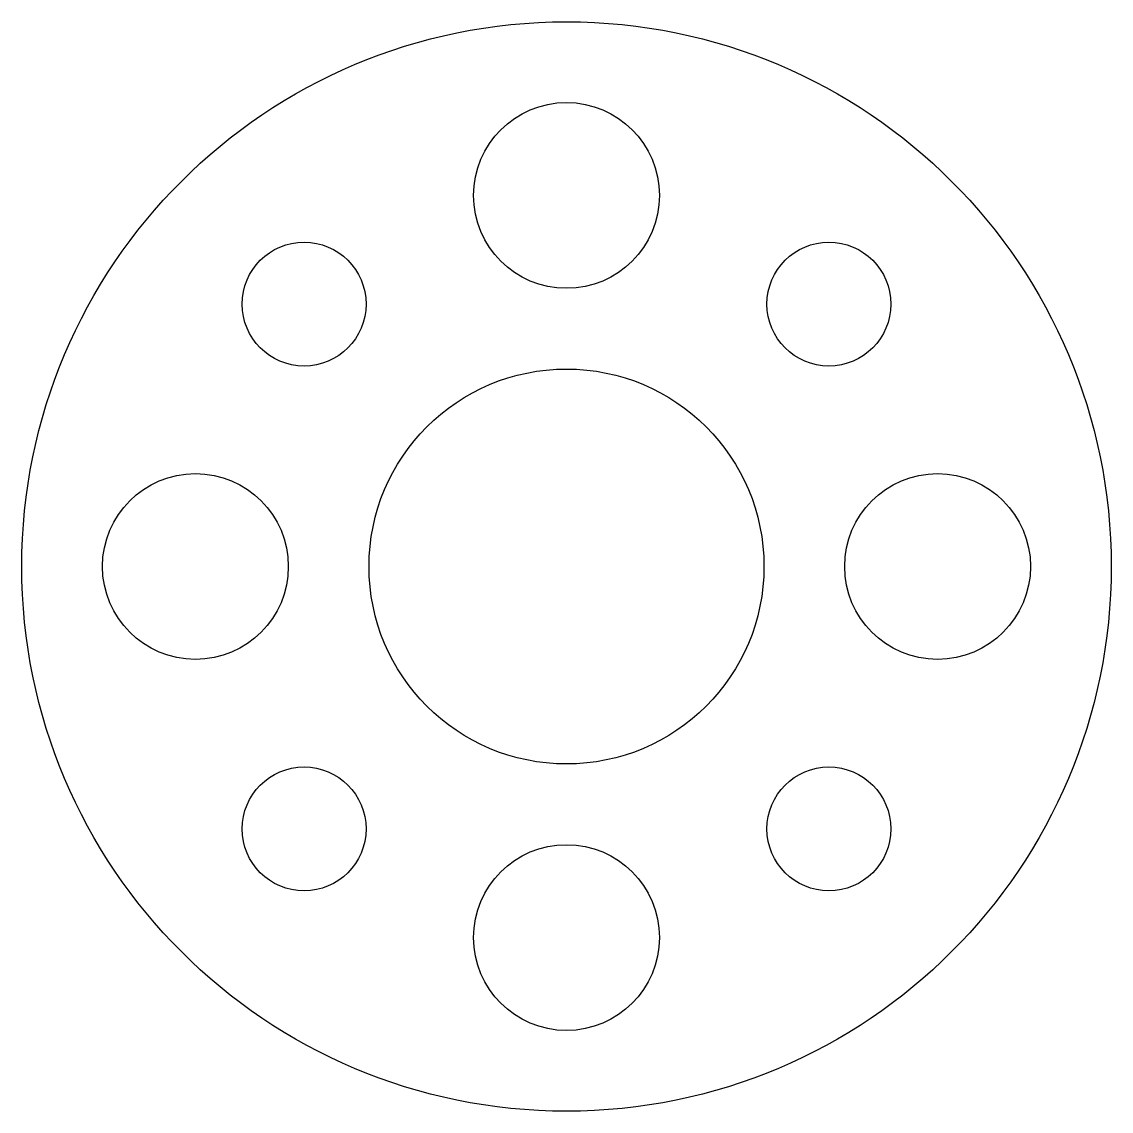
# Model space of a CAD drawing. Header units: inches. Extents: x -1.38 to 1.38, y -1.38 to 1.38.
import ezdxf

# ---------------------------------------------------------------- set-up
doc = ezdxf.new("R2010")
doc.units = ezdxf.units.IN
doc.header["$MEASUREMENT"] = 0

msp = doc.modelspace()

# ---------------------------------------------------------------- linework, layer by layer
for centre, radius in [((0, 0), 1.3846), ((0, 0.9433), 0.2362), ((-0.667, 0.667), 0.1575), ((0.667, 0.667), 0.1575), ((0, 0), 0.502), ((-0.9433, 0), 0.2362), ((0.9433, 0), 0.2362), ((-0.667, -0.667), 0.1575), ((0.667, -0.667), 0.1575), ((0, -0.9433), 0.2362)]:
    msp.add_circle(centre, radius)

doc.saveas('drawing.dxf')
